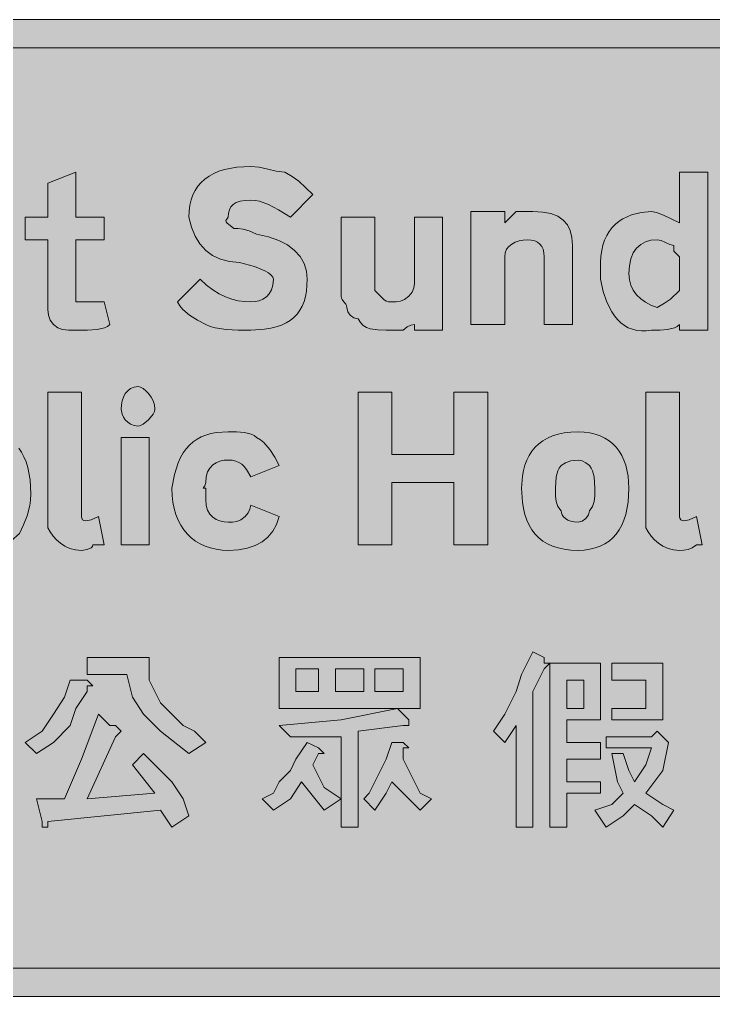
# Model space of a CAD drawing. Header units: metres. Extents: x 11 to 555, y 31 to 239.
# Drawn here: x 239.1 to 386.7, y 31.4 to 239 of the extents above; entities that cross this region are included whole.
import ezdxf

# ---------------------------------------------------------------- set-up
doc = ezdxf.new("R2010")
doc.units = ezdxf.units.M
doc.layers.add('FILL_BLACK_000000', color=7, linetype='Continuous', true_color=0x000000)
doc.layers.add('FILL_WHITE_FFFFFF', color=7, linetype='Continuous', true_color=0xffffff)

msp = doc.modelspace()

# ---------------------------------------------------------------- hatches: boundary and pattern name
at = {"layer": 'FILL_BLACK_000000', "true_color": 0x000000}
h = msp.add_hatch(color=7, dxfattribs=at)
h.dxf.hatch_style = 1
h.paths.add_polyline_path([(543.59, 239.02), (544.62, 238.89), (545.88, 238.53), (547.47, 237.84), (548.37, 237.63), (549.27, 237.09), (551.07, 235.44), (551.95, 234.52), (552.72, 233.49), (553.26, 232.23), (553.42, 231.49), (553.47, 230.64), (554.16, 229.74), (554.52, 228.84), (554.65, 227.94), (554.67, 227.04), (554.67, 44.64), (554.61, 43.29), (554.45, 41.96), (554.16, 40.65), (553.77, 39.39), (553.26, 38.18), (552.65, 37.05), (551.91, 35.99), (551.07, 35.04), (550.12, 34.2), (549.08, 33.46), (547.99, 32.85), (546.87, 32.34), (544.66, 31.66), (543.62, 31.5), (542.67, 31.44), (24.27, 31.44), (22.92, 31.5), (21.59, 31.66), (20.28, 31.95), (19.02, 32.34), (17.81, 32.85), (16.68, 33.46), (15.62, 34.2), (14.67, 35.04), (13.83, 35.99), (13.1, 37.05), (12.48, 38.18), (11.97, 39.39), (11.58, 40.65), (11.3, 41.96), (11.13, 43.29), (11.07, 44.64), (11.07, 227.04), (11.13, 227.99), (11.3, 229.03), (11.97, 231.24), (12.48, 232.36), (13.1, 233.45), (13.83, 234.49), (14.67, 235.44), (15.62, 236.28), (16.68, 237.01), (17.81, 237.63), (19.02, 238.14), (20.28, 238.53), (21.59, 238.81), (22.92, 238.98), (24.27, 239.04), (542.67, 239.04), (543.59, 239.02)])
h.paths.add_polyline_path([(21.63, 232.44), (20.41, 231.77), (19.32, 230.94), (18.4, 229.99), (17.69, 228.99), (17.23, 227.99), (17.07, 227.04), (17.07, 44.64), (17.26, 43.76), (17.67, 42.99), (18.27, 42.24), (18.29, 41.53), (18.42, 41.04), (18.78, 40.55), (19.47, 39.84), (20.39, 38.96), (21.42, 38.19), (22.68, 37.65), (23.42, 37.49), (24.27, 37.44), (542.67, 37.44), (543.59, 37.65), (544.62, 38.19), (547.47, 39.84), (548.16, 40.76), (548.52, 41.79), (548.65, 43.05), (548.67, 44.64), (548.67, 227.04), (548.67, 228.24), (547.98, 229.12), (547.62, 229.89), (547.47, 230.64), (544.62, 232.29), (543.59, 232.83), (542.67, 233.04), (24.27, 233.04), (22.93, 232.88), (21.63, 232.44)], flags=16)
h = msp.add_hatch(color=7, dxfattribs=at)
h.dxf.hatch_style = 1
h.paths.add_polyline_path([(283.13, 196.64), (282.98, 196.33), (283.01, 196.07), (283.17, 195.84), (284.67, 194.64), (285.59, 194.62), (286.62, 194.49), (287.88, 194.13), (289.47, 193.44), (292, 192.88), (294.2, 192.11), (296.05, 191.14), (297.57, 189.99), (298.75, 188.67), (299.6, 187.2), (300.1, 185.58), (300.27, 183.84), (300.1, 181.31), (299.88, 180.17), (299.58, 179.11), (299.18, 178.14), (298.69, 177.26), (298.1, 176.46), (297.42, 175.74), (296.64, 175.11), (295.76, 174.56), (294.78, 174.09), (293.69, 173.71), (292.5, 173.42), (291.2, 173.21), (288.27, 173.04), (285.59, 173.06), (283.02, 173.19), (280.68, 173.55), (279.62, 173.84), (278.67, 174.24), (276.89, 175.16), (275.22, 176.19), (273.78, 177.45), (273.17, 178.19), (272.67, 179.04), (277.47, 183.84), (278.82, 182.6), (280.17, 181.57), (281.52, 180.74), (282.87, 180.09), (284.22, 179.61), (285.57, 179.28), (286.92, 179.1), (288.27, 179.04), (289.17, 179.1), (290.03, 179.28), (290.84, 179.61), (291.57, 180.09), (292.18, 180.74), (292.66, 181.57), (292.96, 182.6), (293.07, 183.84), (292.96, 184.29), (292.62, 184.74), (292.06, 185.19), (291.27, 185.64), (289.02, 186.54), (285.87, 187.44), (283.73, 187.61), (281.82, 188.1), (280.13, 188.9), (278.67, 189.99), (277.43, 191.37), (276.42, 193.01), (275.63, 194.9), (275.07, 197.04), (275.13, 198.35), (275.29, 199.57), (275.57, 200.71), (275.95, 201.76), (276.44, 202.74), (277.03, 203.62), (277.73, 204.42), (278.52, 205.14), (279.41, 205.77), (280.4, 206.32), (281.49, 206.79), (282.66, 207.16), (285.29, 207.67), (288.27, 207.84), (290.07, 207.65), (291.87, 207.24), (293.67, 206.83), (295.47, 206.64), (297.08, 205.72), (298.47, 204.69), (301.47, 201.84), (296.67, 197.04), (294.18, 198.61), (292.02, 199.74), (290.09, 200.41), (289.17, 200.58), (288.27, 200.64), (287.03, 200.58), (286, 200.41), (285.17, 200.13), (284.52, 199.74), (284.04, 199.23), (283.71, 198.61), (283.53, 197.88), (283.47, 197.04), (283.13, 196.64)])
h = msp.add_hatch(color=7, dxfattribs=at)
h.dxf.hatch_style = 1
h.paths.add_polyline_path([(257.07, 197.04), (257.07, 192.24), (251.07, 192.24), (251.07, 181.44), (251.07, 179.04), (253.47, 179.04), (254.67, 179.04), (257.07, 179.04), (258.27, 174.24), (257.76, 173.84), (257.15, 173.55), (255.57, 173.19), (253.55, 173.06), (251.07, 173.04), (249.48, 173.06), (248.22, 173.19), (247.19, 173.55), (246.27, 174.24), (245.58, 175.16), (245.22, 176.19), (245.09, 177.45), (245.07, 179.04), (245.07, 192.24), (240.27, 192.24), (240.27, 197.04), (245.07, 197.04), (245.07, 204.24), (251.07, 206.64), (251.07, 197.04), (257.07, 197.04)])
h = msp.add_hatch(color=7, dxfattribs=at)
h.dxf.hatch_style = 1
h.paths.add_polyline_path([(385.47, 206.64), (385.47, 173.04), (379.47, 173.04), (379.47, 174.24), (378.97, 173.84), (378.36, 173.55), (376.92, 173.19), (375.25, 173.06), (373.47, 173.04), (372.37, 172.88), (371.33, 172.86), (370.35, 172.97), (369.42, 173.21), (368.55, 173.56), (367.73, 174.03), (366.97, 174.61), (366.27, 175.29), (365.62, 176.07), (365.03, 176.94), (364.02, 178.95), (363.23, 181.26), (362.67, 183.84), (362.67, 185.04), (362.67, 187.44), (362.73, 188.75), (362.89, 189.97), (363.15, 191.11), (363.51, 192.16), (363.97, 193.14), (364.51, 194.02), (365.12, 194.82), (365.82, 195.54), (366.59, 196.17), (367.42, 196.72), (369.25, 197.56), (371.28, 198.07), (373.47, 198.24), (374.58, 198.03), (376.02, 197.49), (379.47, 195.84), (379.47, 206.64), (385.47, 206.64)])
h.paths.add_polyline_path([(379.47, 188.64), (378.27, 189.84), (378.27, 191.04), (377.37, 191.23), (376.47, 191.64), (375.57, 192.05), (374.67, 192.24), (373.38, 192.13), (372.21, 191.79), (371.19, 191.23), (370.32, 190.44), (369.62, 189.43), (369.1, 188.19), (368.78, 186.73), (368.67, 185.04), (368.78, 183.75), (369.1, 182.56), (369.62, 181.5), (370.32, 180.54), (371.19, 179.7), (372.21, 178.96), (373.38, 178.35), (374.67, 177.84), (376.26, 178.74), (377.52, 179.64), (379.47, 181.44), (379.47, 187.44), (379.47, 188.64)], flags=16)
h = msp.add_hatch(color=7, dxfattribs=at)
h.dxf.hatch_style = 1
h.paths.add_polyline_path([(350.67, 174.24), (350.67, 187.44), (350.67, 188.64), (350.61, 189.48), (350.45, 190.21), (350.16, 190.83), (349.77, 191.34), (349.26, 191.73), (348.65, 192.01), (347.91, 192.18), (347.07, 192.24), (346.17, 192.18), (345.31, 192.01), (344.5, 191.73), (343.77, 191.34), (343.16, 190.83), (342.68, 190.21), (342.38, 189.48), (342.27, 188.64), (342.27, 174.24), (335.07, 174.24), (335.07, 198.24), (342.27, 198.24), (342.27, 195.84), (344.67, 198.24), (348.27, 198.24), (350.35, 198.13), (352.11, 197.79), (353.56, 197.23), (354.72, 196.44), (355.59, 195.43), (356.2, 194.19), (356.56, 192.73), (356.67, 191.04), (356.67, 189.84), (356.67, 174.24), (350.67, 174.24)])
h = msp.add_hatch(color=7, dxfattribs=at)
h.dxf.hatch_style = 1
h.paths.add_polyline_path([(329.07, 197.04), (329.07, 173.04), (323.07, 173.04), (323.07, 174.24), (322.32, 174.09), (321.55, 173.73), (320.67, 173.04), (317.07, 173.04), (315.29, 173.08), (313.62, 173.34), (312.86, 173.63), (312.18, 174.05), (311.57, 174.65), (311.07, 175.44), (310.19, 175.65), (309.42, 176.19), (308.88, 176.96), (308.67, 177.84), (308.62, 178.24), (308.48, 178.55), (308.07, 179.04), (307.66, 179.53), (307.52, 179.84), (307.47, 180.24), (307.47, 197.04), (314.67, 197.04), (314.67, 182.64), (314.67, 181.44), (315.87, 180.24), (316.58, 179.55), (317.07, 179.19), (317.56, 179.06), (318.27, 179.04), (319.17, 179.06), (320.07, 179.19), (320.97, 179.55), (321.87, 180.24), (322.56, 181.14), (322.92, 182.04), (323.05, 182.94), (323.07, 183.84), (323.07, 197.04), (329.07, 197.04)])
h = msp.add_hatch(color=7, dxfattribs=at)
h.dxf.hatch_style = 1
h.paths.add_polyline_path([(267.76, 155.74), (267.48, 155.17), (266.52, 153.99), (265.34, 153.03), (264.77, 152.75), (264.27, 152.64), (263.43, 152.75), (262.7, 153.03), (262.08, 153.46), (261.57, 153.99), (261.18, 154.57), (260.9, 155.17), (260.67, 156.24), (260.73, 157.14), (260.9, 158), (261.18, 158.81), (261.57, 159.54), (262.08, 160.15), (262.7, 160.63), (263.43, 160.93), (264.27, 161.04), (264.77, 160.93), (265.34, 160.63), (265.94, 160.15), (266.52, 159.54), (267.05, 158.81), (267.48, 158), (267.76, 157.14), (267.87, 156.24), (267.76, 155.74)])
h = msp.add_hatch(color=7, dxfattribs=at)
h.dxf.hatch_style = 1
h.paths.add_polyline_path([(228.16, 126.75), (227.57, 127.04), (227.07, 127.44), (227.07, 126.24), (221.07, 126.24), (221.07, 159.84), (225.87, 159.84), (225.87, 149.04), (227.48, 150.43), (228.19, 150.85), (228.87, 151.14), (230.26, 151.4), (231.87, 151.44), (232.97, 151.38), (234.01, 151.22), (234.98, 150.94), (235.9, 150.56), (236.76, 150.07), (237.54, 149.48), (238.27, 148.78), (238.92, 147.99), (239.5, 147.1), (240.01, 146.11), (240.45, 145.02), (240.81, 143.85), (241.3, 141.22), (241.47, 138.24), (241.42, 136.94), (241.26, 135.75), (240.72, 133.59), (239.95, 131.66), (239.07, 129.84), (237.27, 128.26), (235.47, 127.14), (234.57, 126.75), (233.67, 126.46), (232.77, 126.3), (231.87, 126.24), (229.47, 126.39), (228.16, 126.75)])
h.paths.add_polyline_path([(232.94, 132.67), (233.77, 133.19), (234.42, 133.89), (234.9, 134.76), (235.23, 135.78), (235.41, 136.95), (235.47, 138.24), (235.41, 139.93), (235.23, 141.39), (234.9, 142.63), (234.42, 143.64), (233.77, 144.43), (232.94, 144.99), (231.91, 145.33), (230.67, 145.44), (228.27, 145.44), (228.08, 144.54), (227.67, 143.64), (227.26, 142.74), (227.07, 141.84), (227.07, 135.84), (227.13, 135), (227.29, 134.26), (227.58, 133.65), (227.97, 133.14), (228.48, 132.75), (229.1, 132.46), (229.83, 132.3), (230.67, 132.24), (231.91, 132.35), (232.94, 132.67)], flags=16)
h = msp.add_hatch(color=7, dxfattribs=at)
h.dxf.hatch_style = 1
h.paths.add_polyline_path([(252.27, 134.64), (252.27, 133.44), (252.33, 133.05), (252.5, 132.76), (252.78, 132.6), (253.17, 132.54), (254.3, 132.76), (255.87, 133.44), (257.07, 127.44), (254.67, 127.44), (254.57, 127.04), (254.3, 126.75), (253.47, 126.39), (252.27, 126.24), (250.98, 126.35), (249.8, 126.65), (248.73, 127.13), (247.77, 127.74), (246.93, 128.47), (246.2, 129.28), (245.58, 130.14), (245.07, 131.04), (245.07, 132.24), (245.07, 159.84), (252.27, 159.84), (252.27, 134.64)])
h = msp.add_hatch(color=7, dxfattribs=at)
h.dxf.hatch_style = 1
h.paths.add_polyline_path([(325.47, 146.64), (331.47, 146.64), (331.47, 159.84), (338.67, 159.84), (338.67, 127.44), (331.47, 127.44), (331.47, 140.64), (325.47, 140.64), (318.27, 140.64), (318.27, 127.44), (311.07, 127.44), (311.07, 159.84), (318.27, 159.84), (318.27, 146.64), (325.47, 146.64)])
h = msp.add_hatch(color=7, dxfattribs=at)
h.dxf.hatch_style = 1
h.paths.add_polyline_path([(379.47, 134.64), (379.47, 133.44), (379.53, 133.05), (379.7, 132.76), (379.98, 132.6), (380.37, 132.54), (381.5, 132.76), (383.07, 133.44), (384.27, 127.44), (383.07, 127.44), (382.17, 126.75), (381.27, 126.39), (380.37, 126.26), (379.47, 126.24), (378.18, 126.35), (377, 126.65), (375.93, 127.13), (374.97, 127.74), (374.13, 128.47), (373.4, 129.28), (372.78, 130.14), (372.27, 131.04), (372.27, 132.24), (372.27, 159.84), (379.47, 159.84), (379.47, 134.64)])
h = msp.add_hatch(color=7, dxfattribs=at)
h.dxf.hatch_style = 1
h.paths.add_polyline_path([(260.67, 127.44), (260.67, 150.24), (266.67, 150.24), (266.67, 127.44), (260.67, 127.44)])
h = msp.add_hatch(color=7, dxfattribs=at)
h.dxf.hatch_style = 1
h.paths.add_polyline_path([(285.25, 151.42), (286.92, 151.29), (288.36, 150.93), (288.97, 150.64), (289.47, 150.24), (290.32, 149.74), (291.06, 149.13), (292.32, 147.69), (293.35, 146.02), (294.27, 144.24), (288.27, 141.84), (287.35, 143.41), (286.86, 144.03), (286.32, 144.54), (285.73, 144.93), (285.06, 145.21), (284.32, 145.38), (283.47, 145.44), (282.57, 145.38), (281.71, 145.2), (280.9, 144.87), (280.17, 144.39), (279.56, 143.74), (279.08, 142.91), (278.78, 141.88), (278.67, 140.64), (278.5, 139.95), (278.22, 139.59), (278.16, 139.46), (278.67, 139.44), (278.67, 137.04), (278.78, 135.8), (279.08, 134.77), (279.56, 133.94), (280.17, 133.29), (280.9, 132.81), (281.71, 132.48), (282.57, 132.3), (283.47, 132.24), (284.37, 132.26), (285.27, 132.39), (286.17, 132.75), (287.07, 133.44), (287.67, 134.19), (288.08, 134.96), (288.27, 135.84), (294.27, 133.44), (293.71, 131.75), (292.92, 130.29), (291.91, 129.05), (290.67, 128.04), (289.21, 127.25), (287.52, 126.69), (285.61, 126.35), (283.47, 126.24), (282.15, 126.3), (280.89, 126.46), (279.69, 126.74), (278.56, 127.12), (277.5, 127.61), (276.51, 128.2), (275.6, 128.9), (274.77, 129.69), (274.03, 130.58), (273.37, 131.57), (272.8, 132.66), (272.33, 133.83), (271.96, 135.1), (271.69, 136.46), (271.53, 137.91), (271.47, 139.44), (272.03, 142.37), (272.84, 144.86), (273.33, 145.95), (273.9, 146.93), (274.52, 147.81), (275.22, 148.59), (275.99, 149.27), (276.83, 149.86), (277.74, 150.35), (278.73, 150.75), (279.79, 151.05), (280.94, 151.27), (283.47, 151.44), (285.25, 151.42)])
h = msp.add_hatch(color=7, dxfattribs=at)
h.dxf.hatch_style = 1
h.paths.add_polyline_path([(368, 133.83), (367.62, 132.66), (367.15, 131.57), (366.6, 130.58), (365.97, 129.69), (365.25, 128.9), (364.45, 128.2), (363.57, 127.61), (362.6, 127.12), (361.54, 126.74), (360.4, 126.46), (359.18, 126.3), (357.87, 126.24), (356.35, 126.3), (354.94, 126.46), (353.64, 126.74), (352.45, 127.12), (351.36, 127.61), (350.38, 128.2), (349.5, 128.9), (348.72, 129.69), (348.04, 130.58), (347.45, 131.57), (346.96, 132.66), (346.56, 133.83), (346.26, 135.1), (346.04, 136.46), (345.87, 139.44), (346.04, 142.02), (346.26, 143.22), (346.56, 144.35), (346.96, 145.41), (347.45, 146.4), (348.04, 147.31), (348.72, 148.14), (349.5, 148.88), (350.38, 149.54), (351.36, 150.11), (352.45, 150.58), (353.64, 150.95), (354.94, 151.22), (356.35, 151.38), (357.87, 151.44), (359.18, 151.38), (360.4, 151.22), (361.54, 150.95), (362.6, 150.58), (363.57, 150.11), (364.45, 149.54), (365.25, 148.88), (365.97, 148.14), (366.6, 147.31), (367.15, 146.4), (367.62, 145.41), (368, 144.35), (368.5, 142.02), (368.67, 139.44), (368.5, 136.46), (368, 133.83)])
h.paths.add_polyline_path([(360.96, 143.15), (360.67, 143.74), (360.27, 144.24), (359.52, 144.84), (358.75, 145.25), (357.87, 145.44), (356.3, 145.25), (355.17, 144.84), (354.27, 144.24), (353.87, 143.74), (353.58, 143.15), (353.22, 141.84), (353.07, 139.44), (353.09, 137.85), (353.22, 136.59), (353.58, 135.56), (354.27, 134.64), (354.33, 134.19), (354.5, 133.76), (354.78, 133.35), (355.17, 132.99), (355.68, 132.68), (356.3, 132.45), (357.03, 132.29), (357.87, 132.24), (358.75, 132.45), (359.52, 132.99), (360.06, 133.76), (360.27, 134.64), (360.96, 135.56), (361.32, 136.59), (361.45, 137.85), (361.47, 139.44), (361.32, 141.84), (360.96, 143.15)], flags=16)
h = msp.add_hatch(color=7, dxfattribs=at)
h.dxf.hatch_style = 1
h.paths.add_polyline_path([(350.67, 102.24), (351.87, 102.24), (350.67, 101.04), (348.27, 96.24), (348.27, 67.44), (344.67, 67.44), (344.67, 89.04), (342.27, 85.44), (339.87, 87.84), (342.27, 91.44), (344.67, 96.24), (345.87, 99.84), (348.27, 104.64), (350.67, 103.44), (350.67, 102.24)])
h = msp.add_hatch(color=7, dxfattribs=at)
h.dxf.hatch_style = 1
h.paths.add_polyline_path([(266.67, 103.44), (266.67, 101.04), (266.67, 98.64), (267.87, 96.24), (269.07, 93.84), (271.47, 91.44), (273.87, 89.04), (276.27, 87.84), (278.67, 85.44), (275.07, 83.04), (269.07, 87.84), (265.47, 91.44), (263.07, 95.04), (261.87, 99.84), (253.47, 99.84), (253.47, 103.44), (266.67, 103.44)])
h = msp.add_hatch(color=7, dxfattribs=at)
h.dxf.hatch_style = 1
h.paths.add_polyline_path([(294.27, 103.44), (324.27, 103.44), (324.27, 92.64), (294.27, 92.64), (294.27, 103.44)])
h.paths.add_polyline_path([(297.87, 96.24), (302.67, 96.24), (302.67, 101.04), (297.87, 101.04), (297.87, 96.24)], flags=16)
h.paths.add_polyline_path([(306.27, 101.04), (306.27, 96.24), (312.27, 96.24), (312.27, 101.04), (306.27, 101.04)], flags=16)
h.paths.add_polyline_path([(320.67, 101.04), (314.67, 101.04), (314.67, 96.24), (320.67, 96.24), (320.67, 101.04)], flags=16)
h = msp.add_hatch(color=7, dxfattribs=at)
h.dxf.hatch_style = 1
h.paths.add_polyline_path([(362.67, 90.24), (355.47, 90.24), (355.47, 85.44), (362.67, 85.44), (362.67, 81.84), (355.47, 81.84), (355.47, 77.04), (362.67, 77.04), (362.67, 74.64), (355.47, 74.64), (355.47, 67.44), (351.87, 67.44), (351.87, 102.24), (362.67, 102.24), (362.67, 90.24)])
h.paths.add_polyline_path([(359.07, 98.64), (355.47, 98.64), (355.47, 92.64), (359.07, 92.64), (359.07, 98.64)], flags=16)
h = msp.add_hatch(color=7, dxfattribs=at)
h.dxf.hatch_style = 1
h.paths.add_polyline_path([(375.87, 102.24), (375.87, 90.24), (365.07, 90.24), (365.07, 92.64), (372.27, 92.64), (372.27, 98.64), (365.07, 98.64), (365.07, 102.24), (375.87, 102.24)])
h = msp.add_hatch(color=7, dxfattribs=at)
h.dxf.hatch_style = 1
h.paths.add_polyline_path([(253.47, 98.64), (254.67, 97.44), (253.47, 97.44), (253.47, 96.24), (251.07, 92.64), (249.87, 89.04), (246.27, 85.44), (242.67, 83.04), (240.27, 85.44), (243.87, 87.84), (246.27, 91.44), (248.67, 95.04), (249.87, 98.64), (252.27, 98.64), (253.47, 98.64)])
h = msp.add_hatch(color=7, dxfattribs=at)
h.dxf.hatch_style = 1
h.paths.add_polyline_path([(259.47, 89.04), (260.67, 87.84), (259.47, 86.64), (253.47, 73.44), (267.87, 74.64), (263.07, 80.64), (265.47, 83.04), (269.07, 79.44), (271.47, 77.04), (273.87, 73.44), (275.07, 69.84), (271.47, 67.44), (269.07, 71.04), (245.07, 68.64), (245.07, 67.44), (243.87, 67.44), (243.87, 68.64), (242.67, 73.44), (248.67, 73.44), (252.27, 81.84), (255.87, 91.44), (258.27, 89.04), (259.47, 89.04)])
h = msp.add_hatch(color=7, dxfattribs=at)
h.dxf.hatch_style = 1
h.paths.add_polyline_path([(307.47, 90.24), (319.47, 92.64), (321.87, 90.24), (321.87, 89.04), (320.67, 89.04), (311.07, 87.84), (311.07, 67.44), (307.47, 67.44), (307.47, 86.64), (296.67, 86.64), (294.27, 89.04), (307.47, 90.24)])
h = msp.add_hatch(color=7, dxfattribs=at)
h.dxf.hatch_style = 1
h.paths.add_polyline_path([(373.47, 86.64), (374.67, 87.84), (377.07, 85.44), (375.87, 79.44), (372.27, 74.64), (375.87, 72.24), (378.27, 71.04), (375.87, 67.44), (373.47, 69.84), (369.87, 72.24), (367.47, 69.84), (363.87, 67.44), (361.47, 71.04), (365.07, 72.24), (367.47, 74.64), (366.27, 77.04), (365.07, 83.04), (367.47, 83.04), (368.67, 79.44), (369.87, 77.04), (372.27, 80.64), (373.47, 84.24), (363.87, 84.24), (363.87, 86.64), (373.47, 86.64)])
h = msp.add_hatch(color=7, dxfattribs=at)
h.dxf.hatch_style = 1
h.paths.add_polyline_path([(302.67, 84.24), (303.87, 83.04), (302.67, 83.04), (301.47, 80.64), (303.87, 75.84), (307.47, 73.44), (303.87, 71.04), (299.07, 77.04), (296.67, 73.44), (293.07, 71.04), (290.67, 73.44), (293.07, 74.64), (294.27, 77.04), (296.67, 79.44), (297.87, 81.84), (300.27, 85.44), (302.67, 84.24)])
h = msp.add_hatch(color=7, dxfattribs=at)
h.dxf.hatch_style = 1
h.paths.add_polyline_path([(320.67, 85.44), (321.87, 84.24), (320.67, 84.24), (320.67, 81.84), (321.87, 79.44), (323.07, 77.04), (324.27, 74.64), (326.67, 73.44), (324.27, 71.04), (320.67, 74.64), (318.27, 77.04), (317.07, 74.64), (314.67, 71.04), (312.27, 73.44), (313.47, 74.64), (314.67, 77.04), (315.87, 79.44), (317.07, 81.84), (318.27, 85.44), (320.67, 85.44)])
at = {"layer": 'FILL_WHITE_FFFFFF', "true_color": 0xffffff}
h = msp.add_hatch(color=7, dxfattribs=at)
h.dxf.hatch_style = 1
h.paths.add_polyline_path([(542.67, 233.04), (543.42, 232.89), (544.19, 232.53), (545.07, 231.84), (545.82, 231.69), (546.59, 231.33), (547.47, 230.64), (547.62, 229.89), (547.98, 229.12), (548.67, 228.24), (548.67, 227.04), (548.67, 44.64), (548.65, 43.05), (548.52, 41.79), (548.16, 40.76), (547.47, 39.84), (546.59, 39.65), (545.82, 39.24), (545.07, 38.64), (544.19, 38.45), (543.42, 38.04), (542.67, 37.44), (24.27, 37.44), (23.42, 37.49), (22.68, 37.65), (21.42, 38.19), (20.39, 38.96), (19.47, 39.84), (18.78, 40.55), (18.42, 41.04), (18.29, 41.53), (18.27, 42.24), (17.67, 42.99), (17.26, 43.76), (17.07, 44.64), (17.07, 227.04), (17.23, 227.99), (17.69, 228.99), (18.4, 229.99), (19.32, 230.94), (20.41, 231.77), (21.63, 232.44), (22.93, 232.88), (24.27, 233.04), (542.67, 233.04)])

# ---------------------------------------------------------------- linework, layer by layer
at = {"layer": 'FILL_BLACK_000000', "lineweight": 0, "true_color": 0x000000}
for points in [[(24.27, 239.04), (542.67, 239.04)], [(24.27, 37.44), (542.67, 37.44), (543.59, 37.65), (544.62, 38.19), (547.47, 39.84), (548.16, 40.76), (548.52, 41.79), (548.65, 43.05), (548.67, 44.64), (548.67, 227.04), (548.67, 228.24), (547.98, 229.12), (547.62, 229.89), (547.47, 230.64), (544.62, 232.29), (543.59, 232.83), (542.67, 233.04), (24.27, 233.04)], [(238.92, 147.99), (239.5, 147.1), (240.01, 146.11), (240.45, 145.02), (240.81, 143.85), (241.3, 141.22), (241.47, 138.24), (241.42, 136.94), (241.26, 135.75), (240.72, 133.59), (239.95, 131.66), (239.07, 129.84), (237.27, 128.26)], [(542.67, 31.44), (24.27, 31.44)]]:
    msp.add_lwpolyline(points, dxfattribs=at)
for points in [[(283.13, 196.64), (282.98, 196.33), (283.01, 196.07), (283.17, 195.84), (284.67, 194.64), (285.59, 194.62), (286.62, 194.49), (287.88, 194.13), (289.47, 193.44), (292, 192.88), (294.2, 192.11), (296.05, 191.14), (297.57, 189.99), (298.75, 188.67), (299.6, 187.2), (300.1, 185.58), (300.27, 183.84), (300.1, 181.31), (299.88, 180.17), (299.58, 179.11), (299.18, 178.14), (298.69, 177.26), (298.1, 176.46), (297.42, 175.74), (296.64, 175.11), (295.76, 174.56), (294.78, 174.09), (293.69, 173.71), (292.5, 173.42), (291.2, 173.21), (288.27, 173.04), (285.59, 173.06), (283.02, 173.19), (280.68, 173.55), (279.62, 173.84), (278.67, 174.24), (276.89, 175.16), (275.22, 176.19), (273.78, 177.45), (273.17, 178.19), (272.67, 179.04), (277.47, 183.84), (278.82, 182.6), (280.17, 181.57), (281.52, 180.74), (282.87, 180.09), (284.22, 179.61), (285.57, 179.28), (286.92, 179.1), (288.27, 179.04), (289.17, 179.1), (290.03, 179.28), (290.84, 179.61), (291.57, 180.09), (292.18, 180.74), (292.66, 181.57), (292.96, 182.6), (293.07, 183.84), (292.96, 184.29), (292.62, 184.74), (292.06, 185.19), (291.27, 185.64), (289.02, 186.54), (285.87, 187.44), (283.73, 187.61), (281.82, 188.1), (280.13, 188.9), (278.67, 189.99), (277.43, 191.37), (276.42, 193.01), (275.63, 194.9), (275.07, 197.04), (275.13, 198.35), (275.29, 199.57), (275.57, 200.71), (275.95, 201.76), (276.44, 202.74), (277.03, 203.62), (277.73, 204.42), (278.52, 205.14), (279.41, 205.77), (280.4, 206.32), (281.49, 206.79), (282.66, 207.16), (285.29, 207.67), (288.27, 207.84), (290.07, 207.65), (291.87, 207.24), (293.67, 206.83), (295.47, 206.64), (297.08, 205.72), (298.47, 204.69), (301.47, 201.84), (296.67, 197.04), (294.18, 198.61), (292.02, 199.74), (290.09, 200.41), (289.17, 200.58), (288.27, 200.64), (287.03, 200.58), (286, 200.41), (285.17, 200.13), (284.52, 199.74), (284.04, 199.23), (283.71, 198.61), (283.53, 197.88), (283.47, 197.04)], [(257.07, 197.04), (257.07, 192.24), (251.07, 192.24), (251.07, 181.44), (251.07, 179.04), (253.47, 179.04), (254.67, 179.04), (257.07, 179.04), (258.27, 174.24), (257.76, 173.84), (257.15, 173.55), (255.57, 173.19), (253.55, 173.06), (251.07, 173.04), (249.48, 173.06), (248.22, 173.19), (247.19, 173.55), (246.27, 174.24), (245.58, 175.16), (245.22, 176.19), (245.09, 177.45), (245.07, 179.04), (245.07, 192.24), (240.27, 192.24), (240.27, 197.04), (245.07, 197.04), (245.07, 204.24), (251.07, 206.64), (251.07, 197.04)], [(385.47, 206.64), (385.47, 173.04), (379.47, 173.04), (379.47, 174.24), (378.97, 173.84), (378.36, 173.55), (376.92, 173.19), (375.25, 173.06), (373.47, 173.04), (372.37, 172.88), (371.33, 172.86), (370.35, 172.97), (369.42, 173.21), (368.55, 173.56), (367.73, 174.03), (366.97, 174.61), (366.27, 175.29), (365.62, 176.07), (365.03, 176.94), (364.02, 178.95), (363.23, 181.26), (362.67, 183.84), (362.67, 185.04), (362.67, 187.44), (362.73, 188.75), (362.89, 189.97), (363.15, 191.11), (363.51, 192.16), (363.97, 193.14), (364.51, 194.02), (365.12, 194.82), (365.82, 195.54), (366.59, 196.17), (367.42, 196.72), (369.25, 197.56), (371.28, 198.07), (373.47, 198.24), (374.58, 198.03), (376.02, 197.49), (379.47, 195.84), (379.47, 206.64)], [(350.67, 174.24), (350.67, 187.44), (350.67, 188.64), (350.61, 189.48), (350.45, 190.21), (350.16, 190.83), (349.77, 191.34), (349.26, 191.73), (348.65, 192.01), (347.91, 192.18), (347.07, 192.24), (346.17, 192.18), (345.31, 192.01), (344.5, 191.73), (343.77, 191.34), (343.16, 190.83), (342.68, 190.21), (342.38, 189.48), (342.27, 188.64), (342.27, 174.24), (335.07, 174.24), (335.07, 198.24), (342.27, 198.24), (342.27, 195.84), (344.67, 198.24), (348.27, 198.24), (350.35, 198.13), (352.11, 197.79), (353.56, 197.23), (354.72, 196.44), (355.59, 195.43), (356.2, 194.19), (356.56, 192.73), (356.67, 191.04), (356.67, 189.84), (356.67, 174.24)], [(329.07, 197.04), (329.07, 173.04), (323.07, 173.04), (323.07, 174.24), (322.32, 174.09), (321.55, 173.73), (320.67, 173.04), (317.07, 173.04), (315.29, 173.08), (313.62, 173.34), (312.86, 173.63), (312.18, 174.05), (311.57, 174.65), (311.07, 175.44), (310.19, 175.65), (309.42, 176.19), (308.88, 176.96), (308.67, 177.84), (308.62, 178.24), (308.48, 178.55), (308.07, 179.04), (307.66, 179.53), (307.52, 179.84), (307.47, 180.24), (307.47, 197.04), (314.67, 197.04), (314.67, 182.64), (314.67, 181.44), (315.87, 180.24), (316.58, 179.55), (317.07, 179.19), (317.56, 179.06), (318.27, 179.04), (319.17, 179.06), (320.07, 179.19), (320.97, 179.55), (321.87, 180.24), (322.56, 181.14), (322.92, 182.04), (323.05, 182.94), (323.07, 183.84), (323.07, 197.04)], [(379.47, 188.64), (378.27, 189.84), (378.27, 191.04), (377.37, 191.23), (376.47, 191.64), (375.57, 192.05), (374.67, 192.24), (373.38, 192.13), (372.21, 191.79), (371.19, 191.23), (370.32, 190.44), (369.62, 189.43), (369.1, 188.19), (368.78, 186.73), (368.67, 185.04), (368.78, 183.75), (369.1, 182.56), (369.62, 181.5), (370.32, 180.54), (371.19, 179.7), (372.21, 178.96), (373.38, 178.35), (374.67, 177.84), (376.26, 178.74), (377.52, 179.64), (379.47, 181.44), (379.47, 187.44)], [(267.76, 155.74), (267.48, 155.17), (266.52, 153.99), (265.34, 153.03), (264.77, 152.75), (264.27, 152.64), (263.43, 152.75), (262.7, 153.03), (262.08, 153.46), (261.57, 153.99), (261.18, 154.57), (260.9, 155.17), (260.67, 156.24), (260.73, 157.14), (260.9, 158), (261.18, 158.81), (261.57, 159.54), (262.08, 160.15), (262.7, 160.63), (263.43, 160.93), (264.27, 161.04), (264.77, 160.93), (265.34, 160.63), (265.94, 160.15), (266.52, 159.54), (267.05, 158.81), (267.48, 158), (267.76, 157.14), (267.87, 156.24)], [(252.27, 134.64), (252.27, 133.44), (252.33, 133.05), (252.5, 132.76), (252.78, 132.6), (253.17, 132.54), (254.3, 132.76), (255.87, 133.44), (257.07, 127.44), (254.67, 127.44), (254.57, 127.04), (254.3, 126.75), (253.47, 126.39), (252.27, 126.24), (250.98, 126.35), (249.8, 126.65), (248.73, 127.13), (247.77, 127.74), (246.93, 128.47), (246.2, 129.28), (245.58, 130.14), (245.07, 131.04), (245.07, 132.24), (245.07, 159.84), (252.27, 159.84)], [(325.47, 146.64), (331.47, 146.64), (331.47, 159.84), (338.67, 159.84), (338.67, 127.44), (331.47, 127.44), (331.47, 140.64), (325.47, 140.64), (318.27, 140.64), (318.27, 127.44), (311.07, 127.44), (311.07, 159.84), (318.27, 159.84), (318.27, 146.64)], [(379.47, 134.64), (379.47, 133.44), (379.53, 133.05), (379.7, 132.76), (379.98, 132.6), (380.37, 132.54), (381.5, 132.76), (383.07, 133.44), (384.27, 127.44), (383.07, 127.44), (382.17, 126.75), (381.27, 126.39), (380.37, 126.26), (379.47, 126.24), (378.18, 126.35), (377, 126.65), (375.93, 127.13), (374.97, 127.74), (374.13, 128.47), (373.4, 129.28), (372.78, 130.14), (372.27, 131.04), (372.27, 132.24), (372.27, 159.84), (379.47, 159.84)], [(260.67, 127.44), (260.67, 150.24), (266.67, 150.24), (266.67, 127.44)], [(285.25, 151.42), (286.92, 151.29), (288.36, 150.93), (288.97, 150.64), (289.47, 150.24), (290.32, 149.74), (291.06, 149.13), (292.32, 147.69), (293.35, 146.02), (294.27, 144.24), (288.27, 141.84), (287.35, 143.41), (286.86, 144.03), (286.32, 144.54), (285.73, 144.93), (285.06, 145.21), (284.32, 145.38), (283.47, 145.44), (282.57, 145.38), (281.71, 145.2), (280.9, 144.87), (280.17, 144.39), (279.56, 143.74), (279.08, 142.91), (278.78, 141.88), (278.67, 140.64), (278.5, 139.95), (278.22, 139.59), (278.16, 139.46), (278.67, 139.44), (278.67, 137.04), (278.78, 135.8), (279.08, 134.77), (279.56, 133.94), (280.17, 133.29), (280.9, 132.81), (281.71, 132.48), (282.57, 132.3), (283.47, 132.24), (284.37, 132.26), (285.27, 132.39), (286.17, 132.75), (287.07, 133.44), (287.67, 134.19), (288.08, 134.96), (288.27, 135.84), (294.27, 133.44), (293.71, 131.75), (292.92, 130.29), (291.91, 129.05), (290.67, 128.04), (289.21, 127.25), (287.52, 126.69), (285.61, 126.35), (283.47, 126.24), (282.15, 126.3), (280.89, 126.46), (279.69, 126.74), (278.56, 127.12), (277.5, 127.61), (276.51, 128.2), (275.6, 128.9), (274.77, 129.69), (274.03, 130.58), (273.37, 131.57), (272.8, 132.66), (272.33, 133.83), (271.96, 135.1), (271.69, 136.46), (271.53, 137.91), (271.47, 139.44), (272.03, 142.37), (272.84, 144.86), (273.33, 145.95), (273.9, 146.93), (274.52, 147.81), (275.22, 148.59), (275.99, 149.27), (276.83, 149.86), (277.74, 150.35), (278.73, 150.75), (279.79, 151.05), (280.94, 151.27), (283.47, 151.44)], [(368, 133.83), (367.62, 132.66), (367.15, 131.57), (366.6, 130.58), (365.97, 129.69), (365.25, 128.9), (364.45, 128.2), (363.57, 127.61), (362.6, 127.12), (361.54, 126.74), (360.4, 126.46), (359.18, 126.3), (357.87, 126.24), (356.35, 126.3), (354.94, 126.46), (353.64, 126.74), (352.45, 127.12), (351.36, 127.61), (350.38, 128.2), (349.5, 128.9), (348.72, 129.69), (348.04, 130.58), (347.45, 131.57), (346.96, 132.66), (346.56, 133.83), (346.26, 135.1), (346.04, 136.46), (345.87, 139.44), (346.04, 142.02), (346.26, 143.22), (346.56, 144.35), (346.96, 145.41), (347.45, 146.4), (348.04, 147.31), (348.72, 148.14), (349.5, 148.88), (350.38, 149.54), (351.36, 150.11), (352.45, 150.58), (353.64, 150.95), (354.94, 151.22), (356.35, 151.38), (357.87, 151.44), (359.18, 151.38), (360.4, 151.22), (361.54, 150.95), (362.6, 150.58), (363.57, 150.11), (364.45, 149.54), (365.25, 148.88), (365.97, 148.14), (366.6, 147.31), (367.15, 146.4), (367.62, 145.41), (368, 144.35), (368.5, 142.02), (368.67, 139.44), (368.5, 136.46)], [(360.96, 143.15), (360.67, 143.74), (360.27, 144.24), (359.52, 144.84), (358.75, 145.25), (357.87, 145.44), (356.3, 145.25), (355.17, 144.84), (354.27, 144.24), (353.87, 143.74), (353.58, 143.15), (353.22, 141.84), (353.07, 139.44), (353.09, 137.85), (353.22, 136.59), (353.58, 135.56), (354.27, 134.64), (354.33, 134.19), (354.5, 133.76), (354.78, 133.35), (355.17, 132.99), (355.68, 132.68), (356.3, 132.45), (357.03, 132.29), (357.87, 132.24), (358.75, 132.45), (359.52, 132.99), (360.06, 133.76), (360.27, 134.64), (360.96, 135.56), (361.32, 136.59), (361.45, 137.85), (361.47, 139.44), (361.32, 141.84)], [(350.67, 102.24), (351.87, 102.24), (350.67, 101.04), (348.27, 96.24), (348.27, 67.44), (344.67, 67.44), (344.67, 89.04), (342.27, 85.44), (339.87, 87.84), (342.27, 91.44), (344.67, 96.24), (345.87, 99.84), (348.27, 104.64), (350.67, 103.44)], [(266.67, 103.44), (266.67, 101.04), (266.67, 98.64), (267.87, 96.24), (269.07, 93.84), (271.47, 91.44), (273.87, 89.04), (276.27, 87.84), (278.67, 85.44), (275.07, 83.04), (269.07, 87.84), (265.47, 91.44), (263.07, 95.04), (261.87, 99.84), (253.47, 99.84), (253.47, 103.44)], [(294.27, 103.44), (324.27, 103.44), (324.27, 92.64), (294.27, 92.64)], [(362.67, 90.24), (355.47, 90.24), (355.47, 85.44), (362.67, 85.44), (362.67, 81.84), (355.47, 81.84), (355.47, 77.04), (362.67, 77.04), (362.67, 74.64), (355.47, 74.64), (355.47, 67.44), (351.87, 67.44), (351.87, 102.24), (362.67, 102.24)], [(375.87, 102.24), (375.87, 90.24), (365.07, 90.24), (365.07, 92.64), (372.27, 92.64), (372.27, 98.64), (365.07, 98.64), (365.07, 102.24)], [(297.87, 96.24), (302.67, 96.24), (302.67, 101.04), (297.87, 101.04)], [(306.27, 101.04), (306.27, 96.24), (312.27, 96.24), (312.27, 101.04)], [(320.67, 101.04), (314.67, 101.04), (314.67, 96.24), (320.67, 96.24)], [(253.47, 98.64), (254.67, 97.44), (253.47, 97.44), (253.47, 96.24), (251.07, 92.64), (249.87, 89.04), (246.27, 85.44), (242.67, 83.04), (240.27, 85.44), (243.87, 87.84), (246.27, 91.44), (248.67, 95.04), (249.87, 98.64), (252.27, 98.64)], [(359.07, 98.64), (355.47, 98.64), (355.47, 92.64), (359.07, 92.64)], [(259.47, 89.04), (260.67, 87.84), (259.47, 86.64), (253.47, 73.44), (267.87, 74.64), (263.07, 80.64), (265.47, 83.04), (269.07, 79.44), (271.47, 77.04), (273.87, 73.44), (275.07, 69.84), (271.47, 67.44), (269.07, 71.04), (245.07, 68.64), (245.07, 67.44), (243.87, 67.44), (243.87, 68.64), (242.67, 73.44), (248.67, 73.44), (252.27, 81.84), (255.87, 91.44), (258.27, 89.04)], [(307.47, 90.24), (319.47, 92.64), (321.87, 90.24), (321.87, 89.04), (320.67, 89.04), (311.07, 87.84), (311.07, 67.44), (307.47, 67.44), (307.47, 86.64), (296.67, 86.64), (294.27, 89.04)], [(373.47, 86.64), (374.67, 87.84), (377.07, 85.44), (375.87, 79.44), (372.27, 74.64), (375.87, 72.24), (378.27, 71.04), (375.87, 67.44), (373.47, 69.84), (369.87, 72.24), (367.47, 69.84), (363.87, 67.44), (361.47, 71.04), (365.07, 72.24), (367.47, 74.64), (366.27, 77.04), (365.07, 83.04), (367.47, 83.04), (368.67, 79.44), (369.87, 77.04), (372.27, 80.64), (373.47, 84.24), (363.87, 84.24), (363.87, 86.64)], [(302.67, 84.24), (303.87, 83.04), (302.67, 83.04), (301.47, 80.64), (303.87, 75.84), (307.47, 73.44), (303.87, 71.04), (299.07, 77.04), (296.67, 73.44), (293.07, 71.04), (290.67, 73.44), (293.07, 74.64), (294.27, 77.04), (296.67, 79.44), (297.87, 81.84), (300.27, 85.44)], [(320.67, 85.44), (321.87, 84.24), (320.67, 84.24), (320.67, 81.84), (321.87, 79.44), (323.07, 77.04), (324.27, 74.64), (326.67, 73.44), (324.27, 71.04), (320.67, 74.64), (318.27, 77.04), (317.07, 74.64), (314.67, 71.04), (312.27, 73.44), (313.47, 74.64), (314.67, 77.04), (315.87, 79.44), (317.07, 81.84), (318.27, 85.44)]]:
    msp.add_lwpolyline(points, close=True, dxfattribs=at)
at = {"layer": 'FILL_WHITE_FFFFFF', "lineweight": 0, "true_color": 0xffffff}
msp.add_lwpolyline([(24.27, 233.04), (542.67, 233.04), (543.42, 232.89), (544.19, 232.53), (545.07, 231.84), (545.82, 231.69), (546.59, 231.33), (547.47, 230.64), (547.62, 229.89), (547.98, 229.12), (548.67, 228.24), (548.67, 227.04), (548.67, 44.64), (548.65, 43.05), (548.52, 41.79), (548.16, 40.76), (547.47, 39.84), (546.59, 39.65), (545.82, 39.24), (545.07, 38.64), (544.19, 38.45), (543.42, 38.04), (542.67, 37.44), (24.27, 37.44)], dxfattribs=at)

doc.saveas('drawing.dxf')
